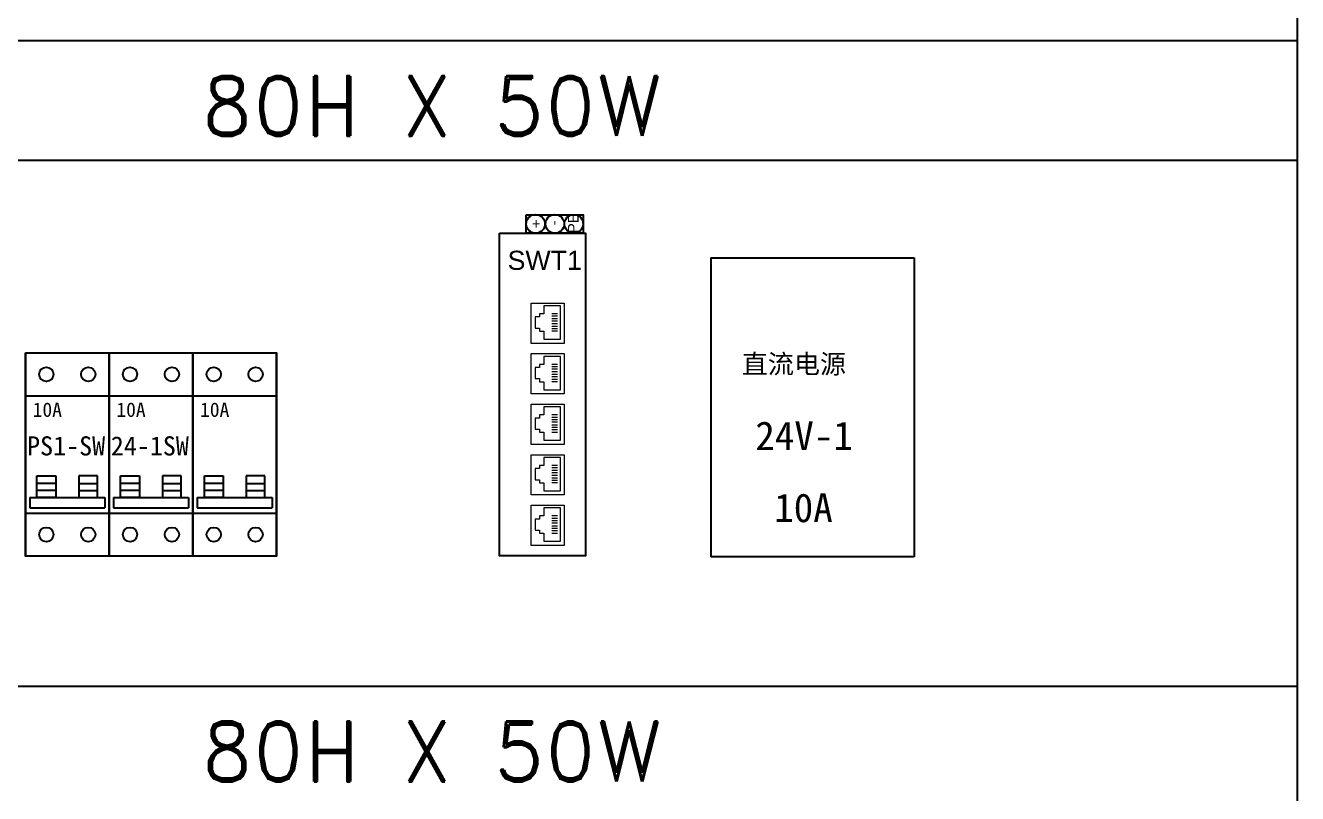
# Model space of a CAD drawing. Extents: x -156069 to -122631, y 9787 to 31117.
# Drawn here: x -150085 to -149553, y 25948 to 26269 of the extents above; entities that cross this region are included whole.
import ezdxf

# ---------------------------------------------------------------- set-up
doc = ezdxf.new("R2010")
doc.units = 0
doc.layers.get('0').update_dxf_attribs({"linetype": 'CONTINUOUS'})
doc.layers.add('AM_0', color=7, linetype='CONTINUOUS', lineweight=30)
doc.layers.add('Fill', color=253, linetype='CONTINUOUS', lineweight=0)
doc.layers.add('TEXT', color=3, linetype='CONTINUOUS')
doc.styles.add('Arial', font='arial.ttf')
doc.styles.add('ROMAND', font='romand')
doc.styles.get("Standard").update_dxf_attribs({"font": ''})
doc.styles.add('宋体', font='')
doc.styles.get('Standard').set_extended_font_data('SimSun')
doc.styles.get('宋体').set_extended_font_data('SimSun')

msp = doc.modelspace()

# ---------------------------------------------------------------- linework, layer by layer
at = {"color": 4}
for p, q in [((-149553.36129, 24632.60839), (-149553.36129, 26522.60839)), ((-150253.36129, 26262.6084), (-149553.36129, 26262.6084)), ((-150253.36129, 26212.6084), (-149553.36129, 26212.6084)), ((-150253.36129, 25992.6084), (-149553.36129, 25992.6084))]:
    msp.add_line(p, q, dxfattribs=at)
at = {"color": 6}
for p, q in [((-149798.76697, 26171.73847), (-149713.64205, 26171.73847)), ((-149798.76697, 26171.73847), (-149713.64205, 26171.73847)), ((-149798.76697, 26171.73847), (-149798.76697, 26046.73847)), ((-149713.64205, 26171.73847), (-149713.64205, 26046.73847)), ((-149713.64205, 26046.73847), (-149798.76697, 26046.73847)), ((-149713.64205, 26046.73847), (-149798.76697, 26046.73847))]:
    msp.add_line(p, q, dxfattribs=at)
at = {"color": 7, "lineweight": 0}
for p, q in [((-149868.64176, 26151.6886), (-149868.64176, 26148.32552)), ((-149861.6569, 26151.6886), (-149868.64176, 26151.6886)), ((-149868.64176, 26151.6886), (-149868.64176, 26151.6886)), ((-149868.64176, 26151.6886), (-149868.64176, 26148.32552)), ((-149861.6569, 26151.6886), (-149868.64176, 26151.6886)), ((-149868.64176, 26151.6886), (-149868.64176, 26151.6886)), ((-149868.64176, 26151.6886), (-149868.64176, 26148.32552)), ((-149861.6569, 26151.6886), (-149868.64176, 26151.6886)), ((-149868.64176, 26151.6886), (-149868.64176, 26151.6886)), ((-149868.64176, 26151.6886), (-149868.64176, 26148.32552)), ((-149861.6569, 26151.6886), (-149868.64176, 26151.6886)), ((-149868.64176, 26151.6886), (-149868.64176, 26151.6886)), ((-149868.64176, 26151.6886), (-149868.64176, 26148.32552)), ((-149861.6569, 26151.6886), (-149868.64176, 26151.6886)), ((-149868.64176, 26151.6886), (-149868.64176, 26151.6886)), ((-149868.64176, 26151.6886), (-149868.64176, 26148.32552)), ((-149861.6569, 26151.6886), (-149868.64176, 26151.6886)), ((-149868.64176, 26151.6886), (-149868.64176, 26151.6886)), ((-149861.6569, 26137.71889), (-149861.6569, 26151.6886)), ((-149861.6569, 26137.71889), (-149861.6569, 26151.6886)), ((-149861.6569, 26137.71889), (-149861.6569, 26151.6886)), ((-149861.6569, 26137.71889), (-149861.6569, 26151.6886)), ((-149861.6569, 26137.71889), (-149861.6569, 26151.6886)), ((-149861.6569, 26137.71889), (-149861.6569, 26151.6886)), ((-149870.45264, 26147.03203), (-149872.26353, 26147.03203)), ((-149872.26353, 26147.03203), (-149872.26353, 26142.37546)), ((-149870.45264, 26147.03203), (-149872.26353, 26147.03203)), ((-149872.26353, 26147.03203), (-149872.26353, 26142.37546)), ((-149870.45264, 26147.03203), (-149872.26353, 26147.03203)), ((-149872.26353, 26147.03203), (-149872.26353, 26142.37546)), ((-149870.45264, 26147.03203), (-149872.26353, 26147.03203)), ((-149872.26353, 26147.03203), (-149872.26353, 26142.37546)), ((-149870.45264, 26147.03203), (-149872.26353, 26147.03203)), ((-149872.26353, 26147.03203), (-149872.26353, 26142.37546)), ((-149870.45264, 26147.03203), (-149872.26353, 26147.03203)), ((-149872.26353, 26147.03203), (-149872.26353, 26142.37546)), ((-149868.64176, 26148.32552), (-149870.45264, 26148.32552)), ((-149870.45264, 26148.32552), (-149870.45264, 26147.03203)), ((-149868.64176, 26148.32552), (-149870.45264, 26148.32552)), ((-149870.45264, 26148.32552), (-149870.45264, 26147.03203)), ((-149868.64176, 26148.32552), (-149870.45264, 26148.32552)), ((-149870.45264, 26148.32552), (-149870.45264, 26147.03203)), ((-149868.64176, 26148.32552), (-149870.45264, 26148.32552)), ((-149870.45264, 26148.32552), (-149870.45264, 26147.03203)), ((-149868.64176, 26148.32552), (-149870.45264, 26148.32552)), ((-149870.45264, 26148.32552), (-149870.45264, 26147.03203)), ((-149868.64176, 26148.32552), (-149870.45264, 26148.32552)), ((-149870.45264, 26148.32552), (-149870.45264, 26147.03203)), ((-149872.26353, 26142.37546), (-149870.45264, 26142.37546)), ((-149872.26353, 26142.37546), (-149870.45264, 26142.37546)), ((-149872.26353, 26142.37546), (-149870.45264, 26142.37546)), ((-149872.26353, 26142.37546), (-149870.45264, 26142.37546)), ((-149872.26353, 26142.37546), (-149870.45264, 26142.37546)), ((-149872.26353, 26142.37546), (-149870.45264, 26142.37546)), ((-149870.45264, 26142.37546), (-149870.45264, 26141.08197)), ((-149870.45264, 26142.37546), (-149870.45264, 26141.08197)), ((-149870.45264, 26142.37546), (-149870.45264, 26141.08197)), ((-149870.45264, 26142.37546), (-149870.45264, 26141.08197)), ((-149870.45264, 26142.37546), (-149870.45264, 26141.08197)), ((-149870.45264, 26142.37546), (-149870.45264, 26141.08197)), ((-149870.45264, 26141.08197), (-149868.64176, 26141.08197)), ((-149870.45264, 26141.08197), (-149868.64176, 26141.08197)), ((-149870.45264, 26141.08197), (-149868.64176, 26141.08197)), ((-149870.45264, 26141.08197), (-149868.64176, 26141.08197)), ((-149870.45264, 26141.08197), (-149868.64176, 26141.08197)), ((-149870.45264, 26141.08197), (-149868.64176, 26141.08197)), ((-149868.64176, 26141.08197), (-149868.64176, 26137.71889)), ((-149868.64176, 26141.08197), (-149868.64176, 26137.71889)), ((-149868.64176, 26141.08197), (-149868.64176, 26137.71889)), ((-149868.64176, 26141.08197), (-149868.64176, 26137.71889)), ((-149868.64176, 26141.08197), (-149868.64176, 26137.71889)), ((-149868.64176, 26141.08197), (-149868.64176, 26137.71889)), ((-149868.64176, 26137.71889), (-149861.6569, 26137.71889)), ((-149868.64176, 26137.71889), (-149861.6569, 26137.71889)), ((-149868.64176, 26137.71889), (-149861.6569, 26137.71889)), ((-149868.64176, 26137.71889), (-149861.6569, 26137.71889)), ((-149868.64176, 26137.71889), (-149861.6569, 26137.71889)), ((-149868.64176, 26137.71889), (-149861.6569, 26137.71889)), ((-149868.64176, 26130.55063), (-149868.64176, 26127.18755)), ((-149861.6569, 26130.55063), (-149868.64176, 26130.55063)), ((-149868.64176, 26130.55063), (-149868.64176, 26130.55063)), ((-149868.64176, 26130.55063), (-149868.64176, 26127.18755)), ((-149861.6569, 26130.55063), (-149868.64176, 26130.55063)), ((-149868.64176, 26130.55063), (-149868.64176, 26130.55063)), ((-149868.64176, 26130.55063), (-149868.64176, 26127.18755)), ((-149861.6569, 26130.55063), (-149868.64176, 26130.55063)), ((-149868.64176, 26130.55063), (-149868.64176, 26130.55063)), ((-149868.64176, 26130.55063), (-149868.64176, 26127.18755)), ((-149861.6569, 26130.55063), (-149868.64176, 26130.55063)), ((-149868.64176, 26130.55063), (-149868.64176, 26130.55063)), ((-149868.64176, 26130.55063), (-149868.64176, 26127.18755)), ((-149861.6569, 26130.55063), (-149868.64176, 26130.55063)), ((-149868.64176, 26130.55063), (-149868.64176, 26130.55063)), ((-149868.64176, 26130.55063), (-149868.64176, 26127.18755)), ((-149861.6569, 26130.55063), (-149868.64176, 26130.55063)), ((-149868.64176, 26130.55063), (-149868.64176, 26130.55063)), ((-149861.6569, 26116.58092), (-149861.6569, 26130.55063)), ((-149861.6569, 26116.58092), (-149861.6569, 26130.55063)), ((-149861.6569, 26116.58092), (-149861.6569, 26130.55063)), ((-149861.6569, 26116.58092), (-149861.6569, 26130.55063)), ((-149861.6569, 26116.58092), (-149861.6569, 26130.55063)), ((-149861.6569, 26116.58092), (-149861.6569, 26130.55063)), ((-149870.45264, 26125.89406), (-149872.26353, 26125.89406)), ((-149872.26353, 26125.89406), (-149872.26353, 26121.23749)), ((-149870.45264, 26125.89406), (-149872.26353, 26125.89406)), ((-149872.26353, 26125.89406), (-149872.26353, 26121.23749)), ((-149870.45264, 26125.89406), (-149872.26353, 26125.89406)), ((-149872.26353, 26125.89406), (-149872.26353, 26121.23749)), ((-149870.45264, 26125.89406), (-149872.26353, 26125.89406)), ((-149872.26353, 26125.89406), (-149872.26353, 26121.23749)), ((-149870.45264, 26125.89406), (-149872.26353, 26125.89406)), ((-149872.26353, 26125.89406), (-149872.26353, 26121.23749)), ((-149870.45264, 26125.89406), (-149872.26353, 26125.89406)), ((-149872.26353, 26125.89406), (-149872.26353, 26121.23749)), ((-149868.64176, 26127.18755), (-149870.45264, 26127.18755)), ((-149870.45264, 26127.18755), (-149870.45264, 26125.89406)), ((-149868.64176, 26127.18755), (-149870.45264, 26127.18755)), ((-149870.45264, 26127.18755), (-149870.45264, 26125.89406)), ((-149868.64176, 26127.18755), (-149870.45264, 26127.18755)), ((-149870.45264, 26127.18755), (-149870.45264, 26125.89406)), ((-149868.64176, 26127.18755), (-149870.45264, 26127.18755)), ((-149870.45264, 26127.18755), (-149870.45264, 26125.89406)), ((-149868.64176, 26127.18755), (-149870.45264, 26127.18755)), ((-149870.45264, 26127.18755), (-149870.45264, 26125.89406)), ((-149868.64176, 26127.18755), (-149870.45264, 26127.18755)), ((-149870.45264, 26127.18755), (-149870.45264, 26125.89406)), ((-149872.26353, 26121.23749), (-149870.45264, 26121.23749)), ((-149872.26353, 26121.23749), (-149870.45264, 26121.23749)), ((-149872.26353, 26121.23749), (-149870.45264, 26121.23749)), ((-149872.26353, 26121.23749), (-149870.45264, 26121.23749)), ((-149872.26353, 26121.23749), (-149870.45264, 26121.23749)), ((-149872.26353, 26121.23749), (-149870.45264, 26121.23749)), ((-149870.45264, 26121.23749), (-149870.45264, 26119.944)), ((-149870.45264, 26121.23749), (-149870.45264, 26119.944)), ((-149870.45264, 26121.23749), (-149870.45264, 26119.944)), ((-149870.45264, 26121.23749), (-149870.45264, 26119.944)), ((-149870.45264, 26121.23749), (-149870.45264, 26119.944)), ((-149870.45264, 26121.23749), (-149870.45264, 26119.944)), ((-149870.45264, 26119.944), (-149868.64176, 26119.944)), ((-149870.45264, 26119.944), (-149868.64176, 26119.944)), ((-149870.45264, 26119.944), (-149868.64176, 26119.944)), ((-149870.45264, 26119.944), (-149868.64176, 26119.944)), ((-149870.45264, 26119.944), (-149868.64176, 26119.944)), ((-149870.45264, 26119.944), (-149868.64176, 26119.944)), ((-149868.64176, 26119.944), (-149868.64176, 26116.58092)), ((-149868.64176, 26119.944), (-149868.64176, 26116.58092)), ((-149868.64176, 26119.944), (-149868.64176, 26116.58092)), ((-149868.64176, 26119.944), (-149868.64176, 26116.58092)), ((-149868.64176, 26119.944), (-149868.64176, 26116.58092)), ((-149868.64176, 26119.944), (-149868.64176, 26116.58092)), ((-149868.64176, 26116.58092), (-149861.6569, 26116.58092)), ((-149868.64176, 26116.58092), (-149861.6569, 26116.58092)), ((-149868.64176, 26116.58092), (-149861.6569, 26116.58092)), ((-149868.64176, 26116.58092), (-149861.6569, 26116.58092)), ((-149868.64176, 26116.58092), (-149861.6569, 26116.58092)), ((-149868.64176, 26116.58092), (-149861.6569, 26116.58092)), ((-149868.64176, 26106.04958), (-149870.45264, 26106.04958)), ((-149870.45264, 26106.04958), (-149870.45264, 26104.75609)), ((-149868.64176, 26106.04958), (-149870.45264, 26106.04958)), ((-149870.45264, 26106.04958), (-149870.45264, 26104.75609)), ((-149868.64176, 26106.04958), (-149870.45264, 26106.04958)), ((-149870.45264, 26106.04958), (-149870.45264, 26104.75609)), ((-149868.64176, 26106.04958), (-149870.45264, 26106.04958)), ((-149870.45264, 26106.04958), (-149870.45264, 26104.75609)), ((-149868.64176, 26106.04958), (-149870.45264, 26106.04958)), ((-149870.45264, 26106.04958), (-149870.45264, 26104.75609)), ((-149868.64176, 26106.04958), (-149870.45264, 26106.04958)), ((-149870.45264, 26106.04958), (-149870.45264, 26104.75609)), ((-149868.64176, 26109.41266), (-149868.64176, 26106.04958)), ((-149861.6569, 26109.41266), (-149868.64176, 26109.41266)), ((-149868.64176, 26109.41266), (-149868.64176, 26109.41266)), ((-149868.64176, 26109.41266), (-149868.64176, 26106.04958)), ((-149861.6569, 26109.41266), (-149868.64176, 26109.41266)), ((-149868.64176, 26109.41266), (-149868.64176, 26109.41266)), ((-149868.64176, 26109.41266), (-149868.64176, 26106.04958)), ((-149861.6569, 26109.41266), (-149868.64176, 26109.41266)), ((-149868.64176, 26109.41266), (-149868.64176, 26109.41266)), ((-149868.64176, 26109.41266), (-149868.64176, 26106.04958)), ((-149861.6569, 26109.41266), (-149868.64176, 26109.41266)), ((-149868.64176, 26109.41266), (-149868.64176, 26109.41266)), ((-149868.64176, 26109.41266), (-149868.64176, 26106.04958)), ((-149861.6569, 26109.41266), (-149868.64176, 26109.41266)), ((-149868.64176, 26109.41266), (-149868.64176, 26109.41266)), ((-149868.64176, 26109.41266), (-149868.64176, 26106.04958)), ((-149861.6569, 26109.41266), (-149868.64176, 26109.41266)), ((-149868.64176, 26109.41266), (-149868.64176, 26109.41266)), ((-149861.6569, 26095.44295), (-149861.6569, 26109.41266)), ((-149861.6569, 26095.44295), (-149861.6569, 26109.41266)), ((-149861.6569, 26095.44295), (-149861.6569, 26109.41266)), ((-149861.6569, 26095.44295), (-149861.6569, 26109.41266)), ((-149861.6569, 26095.44295), (-149861.6569, 26109.41266)), ((-149861.6569, 26095.44295), (-149861.6569, 26109.41266)), ((-149870.45264, 26104.75609), (-149872.26353, 26104.75609)), ((-149872.26353, 26104.75609), (-149872.26353, 26100.09952)), ((-149870.45264, 26104.75609), (-149872.26353, 26104.75609)), ((-149872.26353, 26104.75609), (-149872.26353, 26100.09952)), ((-149870.45264, 26104.75609), (-149872.26353, 26104.75609)), ((-149872.26353, 26104.75609), (-149872.26353, 26100.09952)), ((-149870.45264, 26104.75609), (-149872.26353, 26104.75609)), ((-149872.26353, 26104.75609), (-149872.26353, 26100.09952)), ((-149870.45264, 26104.75609), (-149872.26353, 26104.75609)), ((-149872.26353, 26104.75609), (-149872.26353, 26100.09952)), ((-149870.45264, 26104.75609), (-149872.26353, 26104.75609)), ((-149872.26353, 26104.75609), (-149872.26353, 26100.09952)), ((-149872.26353, 26100.09952), (-149870.45264, 26100.09952)), ((-149872.26353, 26100.09952), (-149870.45264, 26100.09952)), ((-149872.26353, 26100.09952), (-149870.45264, 26100.09952)), ((-149872.26353, 26100.09952), (-149870.45264, 26100.09952)), ((-149872.26353, 26100.09952), (-149870.45264, 26100.09952)), ((-149872.26353, 26100.09952), (-149870.45264, 26100.09952)), ((-149870.45264, 26100.09952), (-149870.45264, 26098.80603)), ((-149870.45264, 26100.09952), (-149870.45264, 26098.80603)), ((-149870.45264, 26100.09952), (-149870.45264, 26098.80603)), ((-149870.45264, 26100.09952), (-149870.45264, 26098.80603)), ((-149870.45264, 26100.09952), (-149870.45264, 26098.80603)), ((-149870.45264, 26100.09952), (-149870.45264, 26098.80603)), ((-149870.45264, 26098.80603), (-149868.64176, 26098.80603)), ((-149870.45264, 26098.80603), (-149868.64176, 26098.80603)), ((-149870.45264, 26098.80603), (-149868.64176, 26098.80603)), ((-149870.45264, 26098.80603), (-149868.64176, 26098.80603)), ((-149870.45264, 26098.80603), (-149868.64176, 26098.80603)), ((-149870.45264, 26098.80603), (-149868.64176, 26098.80603)), ((-149868.64176, 26098.80603), (-149868.64176, 26095.44295)), ((-149868.64176, 26098.80603), (-149868.64176, 26095.44295)), ((-149868.64176, 26098.80603), (-149868.64176, 26095.44295)), ((-149868.64176, 26098.80603), (-149868.64176, 26095.44295)), ((-149868.64176, 26098.80603), (-149868.64176, 26095.44295)), ((-149868.64176, 26098.80603), (-149868.64176, 26095.44295)), ((-149868.64176, 26095.44295), (-149861.6569, 26095.44295)), ((-149868.64176, 26095.44295), (-149861.6569, 26095.44295)), ((-149868.64176, 26095.44295), (-149861.6569, 26095.44295)), ((-149868.64176, 26095.44295), (-149861.6569, 26095.44295)), ((-149868.64176, 26095.44295), (-149861.6569, 26095.44295)), ((-149868.64176, 26095.44295), (-149861.6569, 26095.44295)), ((-149868.64176, 26084.91162), (-149870.45264, 26084.91162)), ((-149870.45264, 26084.91162), (-149870.45264, 26083.61813)), ((-149868.64176, 26084.91162), (-149870.45264, 26084.91162)), ((-149870.45264, 26084.91162), (-149870.45264, 26083.61813)), ((-149868.64176, 26084.91162), (-149870.45264, 26084.91162)), ((-149870.45264, 26084.91162), (-149870.45264, 26083.61813)), ((-149868.64176, 26084.91162), (-149870.45264, 26084.91162)), ((-149870.45264, 26084.91162), (-149870.45264, 26083.61813)), ((-149868.64176, 26084.91162), (-149870.45264, 26084.91162)), ((-149870.45264, 26084.91162), (-149870.45264, 26083.61813)), ((-149868.64176, 26084.91162), (-149870.45264, 26084.91162)), ((-149870.45264, 26084.91162), (-149870.45264, 26083.61813)), ((-149868.64176, 26088.2747), (-149868.64176, 26084.91162)), ((-149861.6569, 26088.2747), (-149868.64176, 26088.2747)), ((-149868.64176, 26088.2747), (-149868.64176, 26088.2747)), ((-149868.64176, 26088.2747), (-149868.64176, 26084.91162)), ((-149861.6569, 26088.2747), (-149868.64176, 26088.2747)), ((-149868.64176, 26088.2747), (-149868.64176, 26088.2747)), ((-149868.64176, 26088.2747), (-149868.64176, 26084.91162)), ((-149861.6569, 26088.2747), (-149868.64176, 26088.2747)), ((-149868.64176, 26088.2747), (-149868.64176, 26088.2747)), ((-149868.64176, 26088.2747), (-149868.64176, 26084.91162)), ((-149861.6569, 26088.2747), (-149868.64176, 26088.2747)), ((-149868.64176, 26088.2747), (-149868.64176, 26088.2747)), ((-149868.64176, 26088.2747), (-149868.64176, 26084.91162)), ((-149861.6569, 26088.2747), (-149868.64176, 26088.2747)), ((-149868.64176, 26088.2747), (-149868.64176, 26088.2747)), ((-149868.64176, 26088.2747), (-149868.64176, 26084.91162)), ((-149861.6569, 26088.2747), (-149868.64176, 26088.2747)), ((-149868.64176, 26088.2747), (-149868.64176, 26088.2747)), ((-149861.6569, 26074.30499), (-149861.6569, 26088.2747)), ((-149861.6569, 26074.30499), (-149861.6569, 26088.2747)), ((-149861.6569, 26074.30499), (-149861.6569, 26088.2747)), ((-149861.6569, 26074.30499), (-149861.6569, 26088.2747)), ((-149861.6569, 26074.30499), (-149861.6569, 26088.2747)), ((-149861.6569, 26074.30499), (-149861.6569, 26088.2747)), ((-149870.45264, 26083.61813), (-149872.26353, 26083.61813)), ((-149872.26353, 26083.61813), (-149872.26353, 26078.96156)), ((-149870.45264, 26083.61813), (-149872.26353, 26083.61813)), ((-149872.26353, 26083.61813), (-149872.26353, 26078.96156)), ((-149870.45264, 26083.61813), (-149872.26353, 26083.61813)), ((-149872.26353, 26083.61813), (-149872.26353, 26078.96156)), ((-149870.45264, 26083.61813), (-149872.26353, 26083.61813)), ((-149872.26353, 26083.61813), (-149872.26353, 26078.96156)), ((-149870.45264, 26083.61813), (-149872.26353, 26083.61813)), ((-149872.26353, 26083.61813), (-149872.26353, 26078.96156)), ((-149870.45264, 26083.61813), (-149872.26353, 26083.61813)), ((-149872.26353, 26083.61813), (-149872.26353, 26078.96156)), ((-149872.26353, 26078.96156), (-149870.45264, 26078.96156)), ((-149872.26353, 26078.96156), (-149870.45264, 26078.96156)), ((-149872.26353, 26078.96156), (-149870.45264, 26078.96156)), ((-149872.26353, 26078.96156), (-149870.45264, 26078.96156)), ((-149872.26353, 26078.96156), (-149870.45264, 26078.96156)), ((-149872.26353, 26078.96156), (-149870.45264, 26078.96156)), ((-149870.45264, 26078.96156), (-149870.45264, 26077.66806)), ((-149870.45264, 26078.96156), (-149870.45264, 26077.66806)), ((-149870.45264, 26078.96156), (-149870.45264, 26077.66806)), ((-149870.45264, 26078.96156), (-149870.45264, 26077.66806)), ((-149870.45264, 26078.96156), (-149870.45264, 26077.66806)), ((-149870.45264, 26078.96156), (-149870.45264, 26077.66806)), ((-149870.45264, 26077.66806), (-149868.64176, 26077.66806)), ((-149870.45264, 26077.66806), (-149868.64176, 26077.66806)), ((-149870.45264, 26077.66806), (-149868.64176, 26077.66806)), ((-149870.45264, 26077.66806), (-149868.64176, 26077.66806)), ((-149870.45264, 26077.66806), (-149868.64176, 26077.66806)), ((-149870.45264, 26077.66806), (-149868.64176, 26077.66806)), ((-149868.64176, 26077.66806), (-149868.64176, 26074.30499)), ((-149868.64176, 26077.66806), (-149868.64176, 26074.30499)), ((-149868.64176, 26077.66806), (-149868.64176, 26074.30499)), ((-149868.64176, 26077.66806), (-149868.64176, 26074.30499)), ((-149868.64176, 26077.66806), (-149868.64176, 26074.30499)), ((-149868.64176, 26077.66806), (-149868.64176, 26074.30499)), ((-149868.64176, 26074.30499), (-149861.6569, 26074.30499)), ((-149868.64176, 26074.30499), (-149861.6569, 26074.30499)), ((-149868.64176, 26074.30499), (-149861.6569, 26074.30499)), ((-149868.64176, 26074.30499), (-149861.6569, 26074.30499)), ((-149868.64176, 26074.30499), (-149861.6569, 26074.30499)), ((-149868.64176, 26074.30499), (-149861.6569, 26074.30499)), ((-149868.64176, 26063.80826), (-149870.45264, 26063.80826)), ((-149870.45264, 26063.80826), (-149870.45264, 26062.51477)), ((-149868.64176, 26063.80826), (-149870.45264, 26063.80826)), ((-149870.45264, 26063.80826), (-149870.45264, 26062.51477)), ((-149868.64176, 26063.80826), (-149870.45264, 26063.80826)), ((-149870.45264, 26063.80826), (-149870.45264, 26062.51477)), ((-149868.64176, 26063.80826), (-149870.45264, 26063.80826)), ((-149870.45264, 26063.80826), (-149870.45264, 26062.51477)), ((-149868.64176, 26063.80826), (-149870.45264, 26063.80826)), ((-149870.45264, 26063.80826), (-149870.45264, 26062.51477)), ((-149868.64176, 26063.80826), (-149870.45264, 26063.80826)), ((-149870.45264, 26063.80826), (-149870.45264, 26062.51477)), ((-149868.64176, 26067.17134), (-149868.64176, 26063.80826)), ((-149861.6569, 26067.17134), (-149868.64176, 26067.17134)), ((-149868.64176, 26067.17134), (-149868.64176, 26067.17134)), ((-149868.64176, 26067.17134), (-149868.64176, 26063.80826)), ((-149861.6569, 26067.17134), (-149868.64176, 26067.17134)), ((-149868.64176, 26067.17134), (-149868.64176, 26067.17134)), ((-149868.64176, 26067.17134), (-149868.64176, 26063.80826)), ((-149861.6569, 26067.17134), (-149868.64176, 26067.17134)), ((-149868.64176, 26067.17134), (-149868.64176, 26067.17134)), ((-149868.64176, 26067.17134), (-149868.64176, 26063.80826)), ((-149861.6569, 26067.17134), (-149868.64176, 26067.17134)), ((-149868.64176, 26067.17134), (-149868.64176, 26067.17134)), ((-149868.64176, 26067.17134), (-149868.64176, 26063.80826)), ((-149861.6569, 26067.17134), (-149868.64176, 26067.17134)), ((-149868.64176, 26067.17134), (-149868.64176, 26067.17134)), ((-149868.64176, 26067.17134), (-149868.64176, 26063.80826)), ((-149861.6569, 26067.17134), (-149868.64176, 26067.17134)), ((-149868.64176, 26067.17134), (-149868.64176, 26067.17134)), ((-149861.6569, 26053.20163), (-149861.6569, 26067.17134)), ((-149861.6569, 26053.20163), (-149861.6569, 26067.17134)), ((-149861.6569, 26053.20163), (-149861.6569, 26067.17134)), ((-149861.6569, 26053.20163), (-149861.6569, 26067.17134)), ((-149861.6569, 26053.20163), (-149861.6569, 26067.17134)), ((-149861.6569, 26053.20163), (-149861.6569, 26067.17134)), ((-149870.45264, 26062.51477), (-149872.26353, 26062.51477)), ((-149872.26353, 26062.51477), (-149872.26353, 26057.8582)), ((-149870.45264, 26062.51477), (-149872.26353, 26062.51477)), ((-149872.26353, 26062.51477), (-149872.26353, 26057.8582)), ((-149870.45264, 26062.51477), (-149872.26353, 26062.51477)), ((-149872.26353, 26062.51477), (-149872.26353, 26057.8582)), ((-149870.45264, 26062.51477), (-149872.26353, 26062.51477)), ((-149872.26353, 26062.51477), (-149872.26353, 26057.8582)), ((-149870.45264, 26062.51477), (-149872.26353, 26062.51477)), ((-149872.26353, 26062.51477), (-149872.26353, 26057.8582)), ((-149870.45264, 26062.51477), (-149872.26353, 26062.51477)), ((-149872.26353, 26062.51477), (-149872.26353, 26057.8582)), ((-149872.26353, 26057.8582), (-149870.45264, 26057.8582)), ((-149872.26353, 26057.8582), (-149870.45264, 26057.8582)), ((-149872.26353, 26057.8582), (-149870.45264, 26057.8582)), ((-149872.26353, 26057.8582), (-149870.45264, 26057.8582)), ((-149872.26353, 26057.8582), (-149870.45264, 26057.8582)), ((-149872.26353, 26057.8582), (-149870.45264, 26057.8582)), ((-149870.45264, 26057.8582), (-149870.45264, 26056.56471)), ((-149870.45264, 26057.8582), (-149870.45264, 26056.56471)), ((-149870.45264, 26057.8582), (-149870.45264, 26056.56471)), ((-149870.45264, 26057.8582), (-149870.45264, 26056.56471)), ((-149870.45264, 26057.8582), (-149870.45264, 26056.56471)), ((-149870.45264, 26057.8582), (-149870.45264, 26056.56471)), ((-149870.45264, 26056.56471), (-149868.64176, 26056.56471)), ((-149870.45264, 26056.56471), (-149868.64176, 26056.56471)), ((-149870.45264, 26056.56471), (-149868.64176, 26056.56471)), ((-149870.45264, 26056.56471), (-149868.64176, 26056.56471)), ((-149870.45264, 26056.56471), (-149868.64176, 26056.56471)), ((-149870.45264, 26056.56471), (-149868.64176, 26056.56471)), ((-149868.64176, 26056.56471), (-149868.64176, 26053.20163)), ((-149868.64176, 26056.56471), (-149868.64176, 26053.20163)), ((-149868.64176, 26056.56471), (-149868.64176, 26053.20163)), ((-149868.64176, 26056.56471), (-149868.64176, 26053.20163)), ((-149868.64176, 26056.56471), (-149868.64176, 26053.20163)), ((-149868.64176, 26056.56471), (-149868.64176, 26053.20163)), ((-149868.64176, 26053.20163), (-149861.6569, 26053.20163)), ((-149868.64176, 26053.20163), (-149861.6569, 26053.20163)), ((-149868.64176, 26053.20163), (-149861.6569, 26053.20163)), ((-149868.64176, 26053.20163), (-149861.6569, 26053.20163)), ((-149868.64176, 26053.20163), (-149861.6569, 26053.20163)), ((-149868.64176, 26053.20163), (-149861.6569, 26053.20163))]:
    msp.add_line(p, q, dxfattribs=at)
at = {"color": 1}
for p, q in [((-150085.37603, 26132.04429), (-150050.37603, 26132.04429)), ((-150085.37603, 26132.04429), (-150085.37603, 26047.04429)), ((-150050.37603, 26132.04429), (-150015.37603, 26132.04429)), ((-150050.37603, 26047.04429), (-150050.37603, 26132.04429)), ((-150050.37603, 26132.04429), (-150050.37603, 26047.04429)), ((-150015.37603, 26132.04429), (-150015.37603, 26047.04429)), ((-150015.37603, 26132.04429), (-149980.37603, 26132.04429)), ((-150015.37603, 26047.04429), (-150015.37603, 26132.04429)), ((-149980.37603, 26132.04429), (-149980.37603, 26047.04429)), ((-149980.37603, 26132.04429), (-149980.37603, 26047.04429)), ((-149980.37603, 26047.04429), (-149980.37603, 26132.04429)), ((-149980.37603, 26132.04429), (-149980.37603, 26047.04429)), ((-149980.37603, 26047.04429), (-149980.37603, 26132.04429)), ((-150085.37603, 26114.04429), (-150050.37603, 26114.04429)), ((-150050.37603, 26114.04429), (-150015.37603, 26114.04429)), ((-150015.37603, 26114.04429), (-149980.37603, 26114.04429)), ((-150085.37603, 26065.04429), (-150050.37603, 26065.04429)), ((-150050.37603, 26065.04429), (-150015.37603, 26065.04429)), ((-150015.37603, 26065.04429), (-149980.37603, 26065.04429)), ((-150050.37603, 26047.04429), (-150085.37603, 26047.04429)), ((-150015.37603, 26047.04429), (-150050.37603, 26047.04429)), ((-149980.37603, 26047.04429), (-150015.37603, 26047.04429))]:
    msp.add_line(p, q, dxfattribs=at)
at = {"color": 3}
for p, q in [((-150080.55716, 26080.60075), (-150072.69491, 26080.60075)), ((-150080.55716, 26071.48784), (-150080.55716, 26080.60075)), ((-150072.69491, 26080.60075), (-150072.69491, 26071.48784)), ((-150055.19491, 26080.60075), (-150063.05716, 26080.60075)), ((-150063.05716, 26080.60075), (-150063.05716, 26071.48784)), ((-150055.19491, 26071.48784), (-150055.19491, 26080.60075)), ((-150045.55716, 26080.60075), (-150037.69491, 26080.60075)), ((-150045.55716, 26071.48784), (-150045.55716, 26080.60075)), ((-150037.69491, 26080.60075), (-150037.69491, 26071.48784)), ((-150020.19491, 26080.60075), (-150028.05716, 26080.60075)), ((-150028.05716, 26080.60075), (-150028.05716, 26071.48784)), ((-150020.19491, 26071.48784), (-150020.19491, 26080.60075)), ((-150010.55716, 26080.60075), (-150002.69491, 26080.60075)), ((-150010.55716, 26071.48784), (-150010.55716, 26080.60075)), ((-150002.69491, 26080.60075), (-150002.69491, 26071.48784)), ((-149985.19491, 26080.60075), (-149993.05716, 26080.60075)), ((-149993.05716, 26080.60075), (-149993.05716, 26071.48784)), ((-149985.19491, 26071.48784), (-149985.19491, 26080.60075)), ((-150072.69491, 26077.34614), (-150080.55716, 26077.34614)), ((-150072.69491, 26074.41699), (-150080.55716, 26074.41699)), ((-150063.05716, 26077.34614), (-150055.19491, 26077.34614)), ((-150063.05716, 26074.41699), (-150055.19491, 26074.41699)), ((-150037.69491, 26077.34614), (-150045.55716, 26077.34614)), ((-150037.69491, 26074.41699), (-150045.55716, 26074.41699)), ((-150028.05716, 26077.34614), (-150020.19491, 26077.34614)), ((-150028.05716, 26074.41699), (-150020.19491, 26074.41699)), ((-150002.69491, 26077.34614), (-150010.55716, 26077.34614)), ((-150002.69491, 26074.41699), (-150010.55716, 26074.41699)), ((-149993.05716, 26077.34614), (-149985.19491, 26077.34614)), ((-149993.05716, 26074.41699), (-149985.19491, 26074.41699)), ((-150083.60645, 26071.48784), (-150052.14561, 26071.48784)), ((-150083.60645, 26071.48784), (-150083.60645, 26067.21512)), ((-150072.69491, 26071.48784), (-150080.55716, 26071.48784)), ((-150063.05716, 26071.48784), (-150055.19491, 26071.48784)), ((-150052.14561, 26071.48784), (-150052.14561, 26067.21512)), ((-150052.14561, 26071.48784), (-150052.14561, 26067.21512)), ((-150048.60645, 26071.48784), (-150017.14561, 26071.48784)), ((-150048.60645, 26071.48784), (-150048.60645, 26067.21512)), ((-150037.69491, 26071.48784), (-150045.55716, 26071.48784)), ((-150028.05716, 26071.48784), (-150020.19491, 26071.48784)), ((-150017.14561, 26071.48784), (-150017.14561, 26067.21512)), ((-150017.14561, 26071.48784), (-150017.14561, 26067.21512)), ((-150013.60645, 26071.48784), (-149982.14561, 26071.48784)), ((-150013.60645, 26071.48784), (-150013.60645, 26067.21512)), ((-150002.69491, 26071.48784), (-150010.55716, 26071.48784)), ((-149993.05716, 26071.48784), (-149985.19491, 26071.48784)), ((-149982.14561, 26071.48784), (-149982.14561, 26067.21512)), ((-150083.60645, 26067.21512), (-150052.14561, 26067.21512)), ((-150048.60645, 26067.21512), (-150017.14561, 26067.21512)), ((-150013.60645, 26067.21512), (-149982.14561, 26067.21512))]:
    msp.add_line(p, q, dxfattribs=at)
for points in [[(-149875.90199, 26189.81319), (-149852.08856, 26189.81319), (-149852.08856, 26182.07264), (-149875.90199, 26182.07264)], [(-149887.0898, 26182.07264), (-149851.11491, 26182.07264), (-149851.11491, 26047.11584), (-149887.0898, 26047.11584)]]:
    msp.add_lwpolyline(points, close=True)
at = {"color": 0, "linetype": 'ByBlock', "lineweight": 5}
for points in [[(-149873.86225, 26152.85038), (-149860.05819, 26152.85038), (-149860.05819, 26135.98957), (-149873.86225, 26135.98957)], [(-149873.86225, 26131.71241), (-149860.05819, 26131.71241), (-149860.05819, 26114.8516), (-149873.86225, 26114.8516)], [(-149873.86225, 26110.57445), (-149860.05819, 26110.57445), (-149860.05819, 26093.71364), (-149873.86225, 26093.71364)], [(-149873.86225, 26089.43648), (-149860.05819, 26089.43648), (-149860.05819, 26072.57567), (-149873.86225, 26072.57567)], [(-149873.86225, 26068.33312), (-149860.05819, 26068.33312), (-149860.05819, 26051.47231), (-149873.86225, 26051.47231)]]:
    msp.add_lwpolyline(points, close=True, dxfattribs=at)
at = {"color": 1}
for points in [[(-150085.37603, 26132.04429), (-150050.37603, 26132.04429), (-150050.37603, 26047.04429), (-150085.37603, 26047.04429)], [(-150050.37603, 26132.04429), (-150015.37603, 26132.04429), (-150015.37603, 26047.04429), (-150050.37603, 26047.04429)], [(-150015.37603, 26132.04429), (-149980.37603, 26132.04429), (-149980.37603, 26047.04429), (-150015.37603, 26047.04429)]]:
    msp.add_lwpolyline(points, close=True, dxfattribs=at)
for centre, radius in [((-149872.02737, 26185.9586), 3.90838), ((-149863.95377, 26185.9586), 3.90838), ((-149856.04476, 26185.9586), 3.90838), ((-150076.62603, 26123.04429), 3), ((-150059.12603, 26123.04429), 3), ((-150041.62603, 26123.04429), 3), ((-150024.12603, 26123.04429), 3), ((-150006.62603, 26123.04429), 3), ((-149989.12603, 26123.04429), 3), ((-150076.62603, 26056.04429), 3), ((-150059.12603, 26056.04429), 3), ((-150041.62603, 26056.04429), 3), ((-150024.12603, 26056.04429), 3), ((-150006.62603, 26056.04429), 3), ((-149989.12603, 26056.04429), 3)]:
    msp.add_circle(centre, radius)
at = {"layer": 'Fill', "color": 7, "lineweight": 0}
for p, q in [((-149862.81142, 26148.31685), (-149865.22713, 26148.31685)), ((-149862.81142, 26148.31685), (-149865.22713, 26148.31685)), ((-149862.81142, 26148.31685), (-149865.22713, 26148.31685)), ((-149862.81142, 26148.31685), (-149865.22713, 26148.31685)), ((-149862.81142, 26148.31685), (-149865.22713, 26148.31685)), ((-149862.81142, 26148.31685), (-149865.22713, 26148.31685)), ((-149862.81142, 26147.29996), (-149865.22713, 26147.29996)), ((-149862.81142, 26147.29996), (-149865.22713, 26147.29996)), ((-149862.81142, 26147.29996), (-149865.22713, 26147.29996)), ((-149862.81142, 26147.29996), (-149865.22713, 26147.29996)), ((-149862.81142, 26147.29996), (-149865.22713, 26147.29996)), ((-149862.81142, 26147.29996), (-149865.22713, 26147.29996)), ((-149862.81142, 26146.28306), (-149865.22713, 26146.28306)), ((-149862.81142, 26146.28306), (-149865.22713, 26146.28306)), ((-149862.81142, 26146.28306), (-149865.22713, 26146.28306)), ((-149862.81142, 26146.28306), (-149865.22713, 26146.28306)), ((-149862.81142, 26146.28306), (-149865.22713, 26146.28306)), ((-149862.81142, 26146.28306), (-149865.22713, 26146.28306)), ((-149862.81142, 26145.26617), (-149865.22713, 26145.26617)), ((-149862.81142, 26145.26617), (-149865.22713, 26145.26617)), ((-149862.81142, 26145.26617), (-149865.22713, 26145.26617)), ((-149862.81142, 26145.26617), (-149865.22713, 26145.26617)), ((-149862.81142, 26145.26617), (-149865.22713, 26145.26617)), ((-149862.81142, 26145.26617), (-149865.22713, 26145.26617)), ((-149862.81142, 26144.10565), (-149865.22713, 26144.10565)), ((-149862.81142, 26144.10565), (-149865.22713, 26144.10565)), ((-149862.81142, 26144.10565), (-149865.22713, 26144.10565)), ((-149862.81142, 26144.10565), (-149865.22713, 26144.10565)), ((-149862.81142, 26144.10565), (-149865.22713, 26144.10565)), ((-149862.81142, 26144.10565), (-149865.22713, 26144.10565)), ((-149862.81142, 26143.08876), (-149865.22713, 26143.08876)), ((-149862.81142, 26143.08876), (-149865.22713, 26143.08876)), ((-149862.81142, 26143.08876), (-149865.22713, 26143.08876)), ((-149862.81142, 26143.08876), (-149865.22713, 26143.08876)), ((-149862.81142, 26143.08876), (-149865.22713, 26143.08876)), ((-149862.81142, 26143.08876), (-149865.22713, 26143.08876)), ((-149862.81142, 26142.07186), (-149865.22713, 26142.07186)), ((-149862.81142, 26142.07186), (-149865.22713, 26142.07186)), ((-149862.81142, 26142.07186), (-149865.22713, 26142.07186)), ((-149862.81142, 26142.07186), (-149865.22713, 26142.07186)), ((-149862.81142, 26142.07186), (-149865.22713, 26142.07186)), ((-149862.81142, 26142.07186), (-149865.22713, 26142.07186)), ((-149862.81142, 26141.05497), (-149865.22713, 26141.05497)), ((-149862.81142, 26141.05497), (-149865.22713, 26141.05497)), ((-149862.81142, 26141.05497), (-149865.22713, 26141.05497)), ((-149862.81142, 26141.05497), (-149865.22713, 26141.05497)), ((-149862.81142, 26141.05497), (-149865.22713, 26141.05497)), ((-149862.81142, 26141.05497), (-149865.22713, 26141.05497)), ((-149862.81142, 26127.17889), (-149865.22713, 26127.17889)), ((-149862.81142, 26127.17889), (-149865.22713, 26127.17889)), ((-149862.81142, 26127.17889), (-149865.22713, 26127.17889)), ((-149862.81142, 26127.17889), (-149865.22713, 26127.17889)), ((-149862.81142, 26127.17889), (-149865.22713, 26127.17889)), ((-149862.81142, 26127.17889), (-149865.22713, 26127.17889)), ((-149862.81142, 26126.16199), (-149865.22713, 26126.16199)), ((-149862.81142, 26126.16199), (-149865.22713, 26126.16199)), ((-149862.81142, 26126.16199), (-149865.22713, 26126.16199)), ((-149862.81142, 26126.16199), (-149865.22713, 26126.16199)), ((-149862.81142, 26126.16199), (-149865.22713, 26126.16199)), ((-149862.81142, 26126.16199), (-149865.22713, 26126.16199)), ((-149862.81142, 26125.1451), (-149865.22713, 26125.1451)), ((-149862.81142, 26125.1451), (-149865.22713, 26125.1451)), ((-149862.81142, 26125.1451), (-149865.22713, 26125.1451)), ((-149862.81142, 26125.1451), (-149865.22713, 26125.1451)), ((-149862.81142, 26125.1451), (-149865.22713, 26125.1451)), ((-149862.81142, 26125.1451), (-149865.22713, 26125.1451)), ((-149862.81142, 26124.1282), (-149865.22713, 26124.1282)), ((-149862.81142, 26124.1282), (-149865.22713, 26124.1282)), ((-149862.81142, 26124.1282), (-149865.22713, 26124.1282)), ((-149862.81142, 26124.1282), (-149865.22713, 26124.1282)), ((-149862.81142, 26124.1282), (-149865.22713, 26124.1282)), ((-149862.81142, 26124.1282), (-149865.22713, 26124.1282)), ((-149862.81142, 26122.96769), (-149865.22713, 26122.96769)), ((-149862.81142, 26122.96769), (-149865.22713, 26122.96769)), ((-149862.81142, 26122.96769), (-149865.22713, 26122.96769)), ((-149862.81142, 26122.96769), (-149865.22713, 26122.96769)), ((-149862.81142, 26122.96769), (-149865.22713, 26122.96769)), ((-149862.81142, 26122.96769), (-149865.22713, 26122.96769)), ((-149862.81142, 26121.95079), (-149865.22713, 26121.95079)), ((-149862.81142, 26121.95079), (-149865.22713, 26121.95079)), ((-149862.81142, 26121.95079), (-149865.22713, 26121.95079)), ((-149862.81142, 26121.95079), (-149865.22713, 26121.95079)), ((-149862.81142, 26121.95079), (-149865.22713, 26121.95079)), ((-149862.81142, 26121.95079), (-149865.22713, 26121.95079)), ((-149862.81142, 26120.93389), (-149865.22713, 26120.93389)), ((-149862.81142, 26120.93389), (-149865.22713, 26120.93389)), ((-149862.81142, 26120.93389), (-149865.22713, 26120.93389)), ((-149862.81142, 26120.93389), (-149865.22713, 26120.93389)), ((-149862.81142, 26120.93389), (-149865.22713, 26120.93389)), ((-149862.81142, 26120.93389), (-149865.22713, 26120.93389)), ((-149862.81142, 26119.917), (-149865.22713, 26119.917)), ((-149862.81142, 26119.917), (-149865.22713, 26119.917)), ((-149862.81142, 26119.917), (-149865.22713, 26119.917)), ((-149862.81142, 26119.917), (-149865.22713, 26119.917)), ((-149862.81142, 26119.917), (-149865.22713, 26119.917)), ((-149862.81142, 26119.917), (-149865.22713, 26119.917)), ((-149862.81142, 26106.04092), (-149865.22713, 26106.04092)), ((-149862.81142, 26106.04092), (-149865.22713, 26106.04092)), ((-149862.81142, 26106.04092), (-149865.22713, 26106.04092)), ((-149862.81142, 26106.04092), (-149865.22713, 26106.04092)), ((-149862.81142, 26106.04092), (-149865.22713, 26106.04092)), ((-149862.81142, 26106.04092), (-149865.22713, 26106.04092)), ((-149862.81142, 26105.02402), (-149865.22713, 26105.02402)), ((-149862.81142, 26105.02402), (-149865.22713, 26105.02402)), ((-149862.81142, 26105.02402), (-149865.22713, 26105.02402)), ((-149862.81142, 26105.02402), (-149865.22713, 26105.02402)), ((-149862.81142, 26105.02402), (-149865.22713, 26105.02402)), ((-149862.81142, 26105.02402), (-149865.22713, 26105.02402)), ((-149862.81142, 26104.00713), (-149865.22713, 26104.00713)), ((-149862.81142, 26104.00713), (-149865.22713, 26104.00713)), ((-149862.81142, 26104.00713), (-149865.22713, 26104.00713)), ((-149862.81142, 26104.00713), (-149865.22713, 26104.00713)), ((-149862.81142, 26104.00713), (-149865.22713, 26104.00713)), ((-149862.81142, 26104.00713), (-149865.22713, 26104.00713)), ((-149862.81142, 26102.99023), (-149865.22713, 26102.99023)), ((-149862.81142, 26102.99023), (-149865.22713, 26102.99023)), ((-149862.81142, 26102.99023), (-149865.22713, 26102.99023)), ((-149862.81142, 26102.99023), (-149865.22713, 26102.99023)), ((-149862.81142, 26102.99023), (-149865.22713, 26102.99023)), ((-149862.81142, 26102.99023), (-149865.22713, 26102.99023)), ((-149862.81142, 26101.82972), (-149865.22713, 26101.82972)), ((-149862.81142, 26101.82972), (-149865.22713, 26101.82972)), ((-149862.81142, 26101.82972), (-149865.22713, 26101.82972)), ((-149862.81142, 26101.82972), (-149865.22713, 26101.82972)), ((-149862.81142, 26101.82972), (-149865.22713, 26101.82972)), ((-149862.81142, 26101.82972), (-149865.22713, 26101.82972)), ((-149862.81142, 26100.81282), (-149865.22713, 26100.81282)), ((-149862.81142, 26100.81282), (-149865.22713, 26100.81282)), ((-149862.81142, 26100.81282), (-149865.22713, 26100.81282)), ((-149862.81142, 26100.81282), (-149865.22713, 26100.81282)), ((-149862.81142, 26100.81282), (-149865.22713, 26100.81282)), ((-149862.81142, 26100.81282), (-149865.22713, 26100.81282)), ((-149862.81142, 26099.79593), (-149865.22713, 26099.79593)), ((-149862.81142, 26099.79593), (-149865.22713, 26099.79593)), ((-149862.81142, 26099.79593), (-149865.22713, 26099.79593)), ((-149862.81142, 26099.79593), (-149865.22713, 26099.79593)), ((-149862.81142, 26099.79593), (-149865.22713, 26099.79593)), ((-149862.81142, 26099.79593), (-149865.22713, 26099.79593)), ((-149862.81142, 26098.77903), (-149865.22713, 26098.77903)), ((-149862.81142, 26098.77903), (-149865.22713, 26098.77903)), ((-149862.81142, 26098.77903), (-149865.22713, 26098.77903)), ((-149862.81142, 26098.77903), (-149865.22713, 26098.77903)), ((-149862.81142, 26098.77903), (-149865.22713, 26098.77903)), ((-149862.81142, 26098.77903), (-149865.22713, 26098.77903)), ((-149862.81142, 26084.90295), (-149865.22713, 26084.90295)), ((-149862.81142, 26084.90295), (-149865.22713, 26084.90295)), ((-149862.81142, 26084.90295), (-149865.22713, 26084.90295)), ((-149862.81142, 26084.90295), (-149865.22713, 26084.90295)), ((-149862.81142, 26084.90295), (-149865.22713, 26084.90295)), ((-149862.81142, 26084.90295), (-149865.22713, 26084.90295)), ((-149862.81142, 26083.88606), (-149865.22713, 26083.88606)), ((-149862.81142, 26083.88606), (-149865.22713, 26083.88606)), ((-149862.81142, 26083.88606), (-149865.22713, 26083.88606)), ((-149862.81142, 26083.88606), (-149865.22713, 26083.88606)), ((-149862.81142, 26083.88606), (-149865.22713, 26083.88606)), ((-149862.81142, 26083.88606), (-149865.22713, 26083.88606)), ((-149862.81142, 26082.86916), (-149865.22713, 26082.86916)), ((-149862.81142, 26082.86916), (-149865.22713, 26082.86916)), ((-149862.81142, 26082.86916), (-149865.22713, 26082.86916)), ((-149862.81142, 26082.86916), (-149865.22713, 26082.86916)), ((-149862.81142, 26082.86916), (-149865.22713, 26082.86916)), ((-149862.81142, 26082.86916), (-149865.22713, 26082.86916)), ((-149862.81142, 26081.85226), (-149865.22713, 26081.85226)), ((-149862.81142, 26081.85226), (-149865.22713, 26081.85226)), ((-149862.81142, 26081.85226), (-149865.22713, 26081.85226)), ((-149862.81142, 26081.85226), (-149865.22713, 26081.85226)), ((-149862.81142, 26081.85226), (-149865.22713, 26081.85226)), ((-149862.81142, 26081.85226), (-149865.22713, 26081.85226)), ((-149862.81142, 26080.69175), (-149865.22713, 26080.69175)), ((-149862.81142, 26080.69175), (-149865.22713, 26080.69175)), ((-149862.81142, 26080.69175), (-149865.22713, 26080.69175)), ((-149862.81142, 26080.69175), (-149865.22713, 26080.69175)), ((-149862.81142, 26080.69175), (-149865.22713, 26080.69175)), ((-149862.81142, 26080.69175), (-149865.22713, 26080.69175)), ((-149862.81142, 26079.67485), (-149865.22713, 26079.67485)), ((-149862.81142, 26079.67485), (-149865.22713, 26079.67485)), ((-149862.81142, 26079.67485), (-149865.22713, 26079.67485)), ((-149862.81142, 26079.67485), (-149865.22713, 26079.67485)), ((-149862.81142, 26079.67485), (-149865.22713, 26079.67485)), ((-149862.81142, 26079.67485), (-149865.22713, 26079.67485)), ((-149862.81142, 26078.65796), (-149865.22713, 26078.65796)), ((-149862.81142, 26078.65796), (-149865.22713, 26078.65796)), ((-149862.81142, 26078.65796), (-149865.22713, 26078.65796)), ((-149862.81142, 26078.65796), (-149865.22713, 26078.65796)), ((-149862.81142, 26078.65796), (-149865.22713, 26078.65796)), ((-149862.81142, 26078.65796), (-149865.22713, 26078.65796)), ((-149862.81142, 26077.64106), (-149865.22713, 26077.64106)), ((-149862.81142, 26077.64106), (-149865.22713, 26077.64106)), ((-149862.81142, 26077.64106), (-149865.22713, 26077.64106)), ((-149862.81142, 26077.64106), (-149865.22713, 26077.64106)), ((-149862.81142, 26077.64106), (-149865.22713, 26077.64106)), ((-149862.81142, 26077.64106), (-149865.22713, 26077.64106)), ((-149862.81142, 26063.79959), (-149865.22713, 26063.79959)), ((-149862.81142, 26063.79959), (-149865.22713, 26063.79959)), ((-149862.81142, 26063.79959), (-149865.22713, 26063.79959)), ((-149862.81142, 26063.79959), (-149865.22713, 26063.79959)), ((-149862.81142, 26063.79959), (-149865.22713, 26063.79959)), ((-149862.81142, 26063.79959), (-149865.22713, 26063.79959)), ((-149862.81142, 26062.7827), (-149865.22713, 26062.7827)), ((-149862.81142, 26062.7827), (-149865.22713, 26062.7827)), ((-149862.81142, 26062.7827), (-149865.22713, 26062.7827)), ((-149862.81142, 26062.7827), (-149865.22713, 26062.7827)), ((-149862.81142, 26062.7827), (-149865.22713, 26062.7827)), ((-149862.81142, 26062.7827), (-149865.22713, 26062.7827)), ((-149862.81142, 26061.7658), (-149865.22713, 26061.7658)), ((-149862.81142, 26061.7658), (-149865.22713, 26061.7658)), ((-149862.81142, 26061.7658), (-149865.22713, 26061.7658)), ((-149862.81142, 26061.7658), (-149865.22713, 26061.7658)), ((-149862.81142, 26061.7658), (-149865.22713, 26061.7658)), ((-149862.81142, 26061.7658), (-149865.22713, 26061.7658)), ((-149862.81142, 26060.74891), (-149865.22713, 26060.74891)), ((-149862.81142, 26060.74891), (-149865.22713, 26060.74891)), ((-149862.81142, 26060.74891), (-149865.22713, 26060.74891)), ((-149862.81142, 26060.74891), (-149865.22713, 26060.74891)), ((-149862.81142, 26060.74891), (-149865.22713, 26060.74891)), ((-149862.81142, 26060.74891), (-149865.22713, 26060.74891)), ((-149862.81142, 26059.58839), (-149865.22713, 26059.58839)), ((-149862.81142, 26059.58839), (-149865.22713, 26059.58839)), ((-149862.81142, 26059.58839), (-149865.22713, 26059.58839)), ((-149862.81142, 26059.58839), (-149865.22713, 26059.58839)), ((-149862.81142, 26059.58839), (-149865.22713, 26059.58839)), ((-149862.81142, 26059.58839), (-149865.22713, 26059.58839)), ((-149862.81142, 26058.5715), (-149865.22713, 26058.5715)), ((-149862.81142, 26058.5715), (-149865.22713, 26058.5715)), ((-149862.81142, 26058.5715), (-149865.22713, 26058.5715)), ((-149862.81142, 26058.5715), (-149865.22713, 26058.5715)), ((-149862.81142, 26058.5715), (-149865.22713, 26058.5715)), ((-149862.81142, 26058.5715), (-149865.22713, 26058.5715)), ((-149862.81142, 26057.5546), (-149865.22713, 26057.5546)), ((-149862.81142, 26057.5546), (-149865.22713, 26057.5546)), ((-149862.81142, 26057.5546), (-149865.22713, 26057.5546)), ((-149862.81142, 26057.5546), (-149865.22713, 26057.5546)), ((-149862.81142, 26057.5546), (-149865.22713, 26057.5546)), ((-149862.81142, 26057.5546), (-149865.22713, 26057.5546)), ((-149862.81142, 26056.53771), (-149865.22713, 26056.53771)), ((-149862.81142, 26056.53771), (-149865.22713, 26056.53771)), ((-149862.81142, 26056.53771), (-149865.22713, 26056.53771)), ((-149862.81142, 26056.53771), (-149865.22713, 26056.53771)), ((-149862.81142, 26056.53771), (-149865.22713, 26056.53771)), ((-149862.81142, 26056.53771), (-149865.22713, 26056.53771))]:
    msp.add_line(p, q, dxfattribs=at)

# ---------------------------------------------------------------- texts
at = {"color": 3}
for s, height, style, p in [('80H X 50W ', 25, 'ROMAND', (-150011.76208, 26222.8046)), ('直流电源', 8, '宋体', (-149785.82744, 26123.37935)), ('24V-1', 12, '宋体', (-149780.1453, 26091.35057)), ('10A', 12, '宋体', (-149772.23674, 26061.2276)), ('80H X 50W ', 25, 'ROMAND', (-150011.76208, 25952.8046))]:
    msp.add_text(s, height=height, dxfattribs=dict(at, style=style)).set_placement(p)
at = {"color": 3, "lineweight": 15, "style": 'Arial'}
msp.add_text('+', height=4.455, dxfattribs=at).set_placement((-149873.61489, 26183.86778))
for s, p in [('-', (-149862.25204, 26185.36261)), ('PE', (-149854.02765, 26182.09909))]:
    msp.add_text(s, height=4.455, rotation=90, dxfattribs=at).set_placement(p)
at = {"layer": 'AM_0', "color": 7, "lineweight": 15, "style": 'Arial'}
msp.add_text('SWT1', height=8, dxfattribs=at).set_placement((-149883.73518, 26166.72702))
at = {"layer": 'TEXT', "color": 0}
for s, height, p in [('10A', 6, (-150082.35317, 26105.25698)), ('10A', 6, (-150047.35317, 26105.25698)), ('10A', 6, (-150012.35317, 26105.25698)), ('PS1-SW', 8, (-150084.68761, 26089.11095)), ('24-1SW', 8, (-150049.68761, 26089.11095))]:
    msp.add_text(s, height=height, dxfattribs=at).set_placement(p)

doc.saveas('drawing.dxf')
